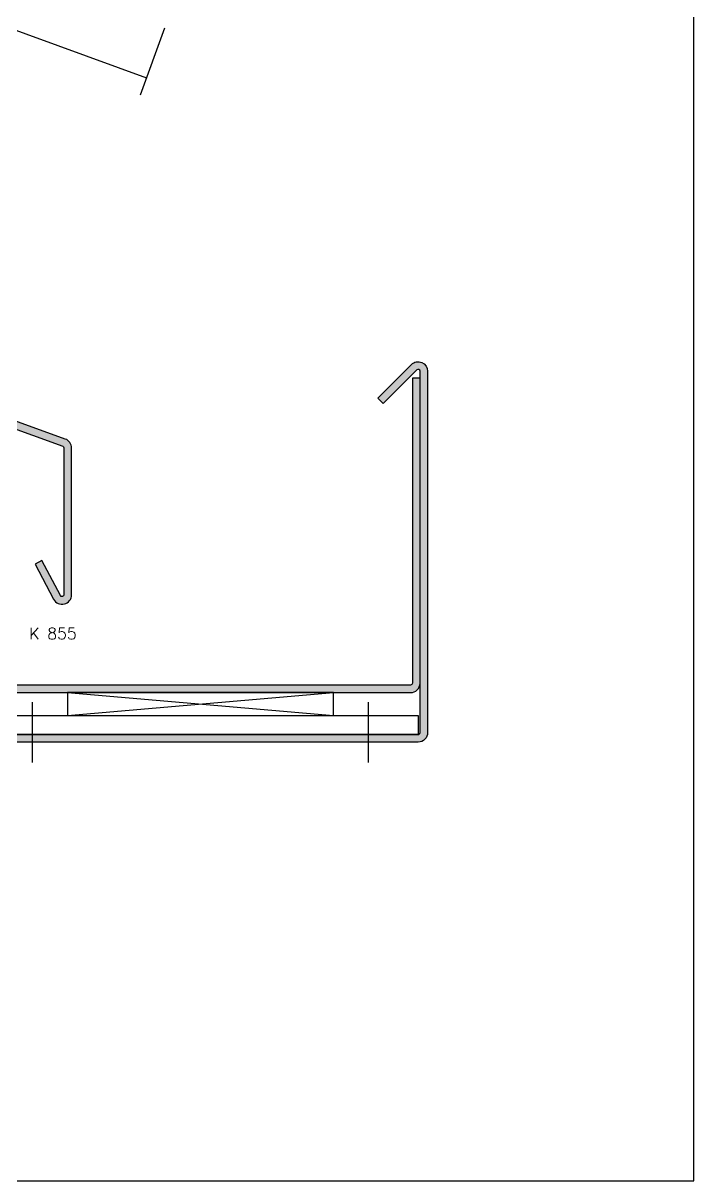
# Model space of a CAD drawing. Extents: x 0 to 4131, y -1600 to 527.
# Drawn here: x 581.8 to 670, y -1600 to -1447.8 of the extents above; entities that cross this region are included whole.
import ezdxf
from ezdxf.enums import TextEntityAlignment as Align

# ---------------------------------------------------------------- set-up
doc = ezdxf.new("R2010")
doc.units = 0
doc.header["$LTSCALE"] = 7.5
doc.header["$MEASUREMENT"] = 0
doc.linetypes.add('CENTER', pattern=[2, 1.25, -0.25, 0.25, -0.25])
for name, color, linetype in [('ASSI', 1, 'CENTER'), ('FILL', 8, 'CONTINUOUS'), ('FINE', 7, 'CONTINUOUS'), ('MARCHIO', 7, 'CONTINUOUS'), ('TESTO', 2, 'CONTINUOUS')]:
    doc.layers.add(name, color=color, linetype=linetype)
doc.styles.get("Standard").update_dxf_attribs({"font": 'romans.shx'})

msp = doc.modelspace()

# ---------------------------------------------------------------- hatches: boundary and pattern name
at = {"layer": 'FILL'}
msp.add_hatch(color=256, dxfattribs=at).paths.add_polyline_path([(588.1929377343924, -1503.649314227566), (588.1929377343938, -1522.951567713225, -0.7833818501781149), (585.8362158004545, -1523.532658550305), (583.416804111286, -1518.924745616947), (584.302181658438, -1518.459872947284), (586.7215933476061, -1523.06778588064, 0.7833818501780986), (587.1929377343938, -1522.951567713224), (587.192937734392, -1503.649314227565, 0.3155612477178906), (587.028218418857, -1503.414309536427), (531.6679625526745, -1483.324665959316), (532.009982696, -1482.38497333853), (587.3693411567167, -1502.474290771872, -0.3155612477178978)])
h = msp.add_hatch(color=256, dxfattribs=at)
edge = h.paths.add_edge_path()
edge.add_arc((633.7534729449512, -1493.571849845545), 0.2500000000000284, 0, 134.9999999999954)
edge.add_line((633.5766962496546, -1493.395073150248), (629.1629073719387, -1497.808862027964))
edge.add_line((629.1629073719387, -1497.808862027964), (628.4558005907525, -1497.101755246777))
edge.add_line((628.4558005907525, -1497.101755246777), (632.8695894684679, -1492.687966369062))
edge.add_arc((633.7534729449512, -1493.571849845545), 1.250000000000101, -1.9895196601282805e-12, 134.9999999999977, ccw=False)
edge.add_line((635.0034729449512, -1493.571849845545), (635.0034729449512, -1541.071849845545))
edge.add_arc((633.7534729449512, -1541.071849845545), 1.25, -90, 0, ccw=False)
edge.add_line((633.7534729449512, -1542.321849845545), (575.4324766451022, -1542.321849845545))
edge.add_arc((575.4324766451022, -1540.321849845545), 2.000000000000043, 235.0095677033681, 270.0000000000004, ccw=False)
edge.add_line((574.2855973653943, -1541.960345471959), (568.0307814662315, -1537.582232624115))
edge.add_line((568.0307814662315, -1537.582232624115), (568.6042211060854, -1536.762984810908))
edge.add_line((568.6042211060853, -1536.762984810908), (574.8590370052485, -1541.141097658752))
edge.add_arc((575.4324766451025, -1540.321849845545), 1.000000000000022, 235.0095677033685, 270.0000000000008)
edge.add_line((575.4324766451025, -1541.321849845545), (633.7534729449508, -1541.321849845545))
edge.add_arc((633.7534729449508, -1541.071849845545), 0.2500000000001137, 270.000000000026, 360.0000000000261)
edge.add_line((634.0034729449508, -1541.071849845545), (634.0034729449512, -1493.571849845545))
h = msp.add_hatch(color=256, dxfattribs=at)
edge = h.paths.add_edge_path()
edge.add_arc((577.5259624658761, -1534.571849845546), 0.2499999999998863, 180.0000000000261, 270.00000000002603, ccw=False)
edge.add_line((577.2759624658761, -1534.571849845546), (577.2759624658761, -1513.821849845545))
edge.add_line((577.2759624658761, -1513.821849845545), (576.2759624658756, -1513.821849845545))
edge.add_line((576.2759624658756, -1513.821849845545), (576.2759624658761, -1534.571849845546))
edge.add_arc((577.5259624658756, -1534.571849845546), 1.249999999999545, 180, 270)
edge.add_line((577.5259624658756, -1535.821849845545), (632.7534729449517, -1535.821849845545))
edge.add_arc((632.7534729449515, -1534.571849845545), 1.249999999999773, 270.0000000000105, 360.0000000000105)
edge.add_line((634.0034729449512, -1534.571849845545), (634.0034729449512, -1494.468296454952))
edge.add_line((634.0034729449512, -1494.468296454952), (633.0034729449512, -1494.468296454952))
edge.add_line((633.0034729449512, -1494.468296454952), (633.0034729449517, -1534.571849845546))
edge.add_arc((632.7534729449517, -1534.571849845545), 0.25, 269.99999999989575, 359.9999999998958, ccw=False)
edge.add_line((632.7534729449512, -1534.821849845545), (577.5259624658761, -1534.821849845546))

# ---------------------------------------------------------------- linework, layer by layer
at = {"layer": 'ASSI'}
for p, q in [((597.24411329584, -1457.219893169005), (622.3400037428769, -1388.269500844664)), ((583.0461181898713, -1544.99161654999), (583.0461181898713, -1537.090585542505)), ((627.233317220956, -1544.99161654999), (627.233317220956, -1537.090585542505))]:
    msp.add_line(p, q, dxfattribs=at)
at = {"layer": 'FINE'}
for p, q in [((541.6750163196004, -1434.466468320923), (598.0565735667542, -1454.987676920463)), ((587.6397177054137, -1535.821849845546), (622.6397177054137, -1538.821849845546)), ((587.6397177054132, -1538.821849845545), (622.6397177054137, -1535.821849845545))]:
    msp.add_line(p, q, dxfattribs=at)
msp.add_lwpolyline([(587.6397177054132, -1538.821849845545), (622.6397177054137, -1538.821849845546), (622.6397177054137, -1535.821849845545), (587.6397177054137, -1535.821849845546)], close=True, dxfattribs=at)
at = {"layer": 'MARCHIO'}
msp.add_lwpolyline([(459.9999999999998, -1600), (669.9999999999998, -1600), (669.9999999999998, -1303), (459.9999999999998, -1303)], close=True, dxfattribs=at)
for points in [[(587.192937734392, -1503.649314227566), (587.1929377343938, -1522.951567713224, -0.7833818501781071), (586.7215933476061, -1523.06778588064), (584.302181658438, -1518.459872947284), (583.416804111286, -1518.924745616947), (585.8362158004545, -1523.532658550305, 0.7833818501781211), (588.1929377343938, -1522.951567713225), (588.1929377343924, -1503.649314227566, 0.3152987888789604), (587.3704629135498, -1502.474698451583), (532.009982696, -1482.38497333853), (531.6679625526745, -1483.324665959316), (587.0284427702238, -1503.414391072369, -0.3152987888789546)], [(634.0034729449512, -1493.571849845545, 0.6681786379192698), (633.5766962496546, -1493.395073150248), (629.1629073719387, -1497.808862027964), (628.4558005907525, -1497.101755246777), (632.8695894684679, -1492.687966369062, -0.6681786379192964), (635.0034729449512, -1493.571849845545), (635.0034729449512, -1541.071849845545, -0.414213562373095), (633.7534729449512, -1542.321849845545), (575.4324766451023, -1542.321849845545, -0.1538719853778044), (574.2855973653943, -1541.960345471959), (568.0307814662315, -1537.582232624115), (568.6042211060853, -1536.762984810908), (574.8590370052486, -1541.141097658752, 0.1538719853778044), (575.4324766451025, -1541.321849845545), (633.7534729449508, -1541.321849845545, 0.414213562373095), (634.0034729449508, -1541.071849845545)], [(577.5259624658761, -1534.821849845546, -0.4142135623730938), (577.2759624658761, -1534.571849845546), (577.2759624658761, -1513.821849845545), (576.2759624658756, -1513.821849845545), (576.2759624658761, -1534.571849845546, 0.414213562373095), (577.5259624658756, -1535.821849845545), (632.7534729449517, -1535.821849845545, 0.414213562373095), (634.0034729449512, -1534.571849845545), (634.0034729449512, -1494.468296454952), (633.0034729449512, -1494.468296454952), (633.0034729449517, -1534.571849845546, -0.4142135623730938), (632.7534729449512, -1534.821849845545)], [(573.7759624658761, -1513.065214195602), (576.2759624658756, -1513.065214195602), (576.2759624658761, -1538.321849845545, 0.4142135623730908), (576.7759624658765, -1538.821849845545), (633.7759624658761, -1538.821849845545), (633.7759624658761, -1541.321849845545), (576.2759624658761, -1541.321849845545, -0.414213562373095), (573.7759624658761, -1538.821849845545)]]:
    msp.add_lwpolyline(points, format="xyb", close=True, dxfattribs=at)

# ---------------------------------------------------------------- texts
at = {"layer": 'TESTO'}
msp.add_text('K 855', height=1.5, dxfattribs=at).set_placement((585.7425221770673, -1528.048532468496), align=Align.MIDDLE)

doc.saveas('drawing.dxf')
